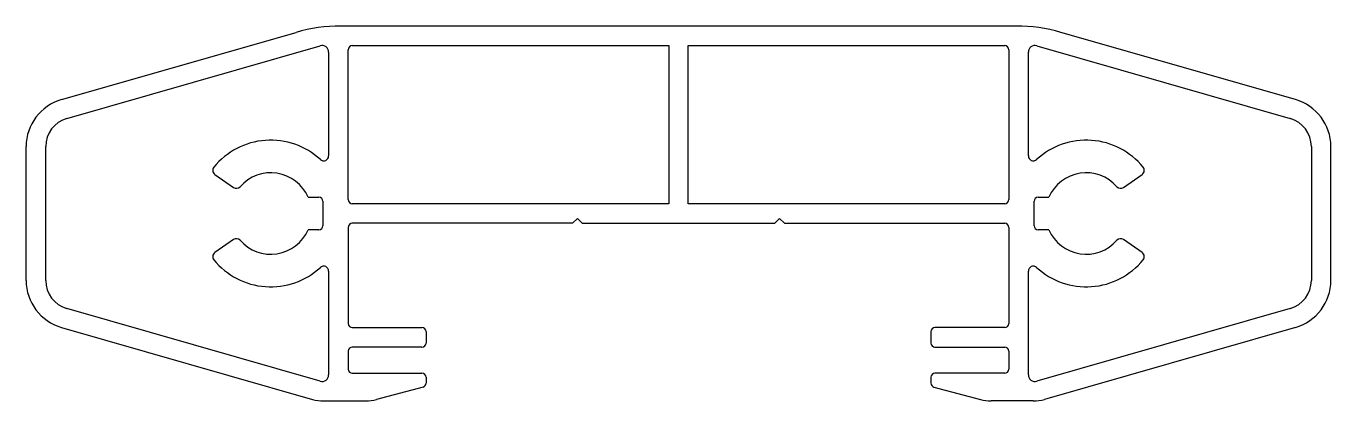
# Model space of a CAD drawing. Extents: x 484.4 to 564.4, y 767.2 to 790.2.
import ezdxf

# ---------------------------------------------------------------- set-up
doc = ezdxf.new("R2010")
doc.units = 0
doc.layers.get('0').update_dxf_attribs({"linetype": 'CONTINUOUS'})

msp = doc.modelspace()

# ---------------------------------------------------------------- linework, layer by layer
for p, q in [((486.559, 785.681), (500.935, 789.803)), ((545.08, 790.191), (503.691, 790.191)), ((562.213, 785.681), (547.837, 789.803)), ((486.89, 784.528), (502.426, 788.983)), ((504.386, 788.991), (523.786, 788.991)), ((523.786, 788.991), (523.786, 779.291)), ((524.986, 779.291), (524.986, 788.991)), ((524.986, 788.991), (544.386, 788.991)), ((546.346, 788.983), (561.882, 784.528)), ((502.936, 788.598), (502.936, 782.223)), ((504.136, 779.541), (504.136, 788.741)), ((544.636, 788.741), (544.636, 779.541)), ((545.836, 782.223), (545.836, 788.598)), ((484.386, 774.584), (484.386, 782.797)), ((485.586, 774.584), (485.586, 782.797)), ((563.186, 782.797), (563.186, 774.584)), ((564.386, 774.584), (564.386, 782.797)), ((495.954, 781.094), (497.105, 780.288)), ((551.666, 780.288), (552.817, 781.094)), ((501.677, 779.691), (502.336, 779.691)), ((502.586, 779.441), (502.586, 777.941)), ((523.786, 779.291), (504.386, 779.291)), ((544.386, 779.291), (524.986, 779.291)), ((546.186, 777.941), (546.186, 779.441)), ((546.436, 779.691), (547.095, 779.691)), ((502.336, 777.691), (501.677, 777.691)), ((504.136, 777.841), (504.136, 771.941)), ((517.886, 778.091), (504.386, 778.091)), ((518.186, 778.391), (517.886, 778.091)), ((518.486, 778.091), (518.186, 778.391)), ((518.486, 778.091), (530.286, 778.091)), ((530.286, 778.091), (530.586, 778.391)), ((530.586, 778.391), (530.886, 778.091)), ((530.886, 778.091), (544.386, 778.091)), ((544.636, 777.841), (544.636, 771.941)), ((547.095, 777.691), (546.436, 777.691)), ((497.105, 777.094), (495.954, 776.288)), ((552.817, 776.288), (551.666, 777.094)), ((502.936, 775.158), (502.936, 768.784)), ((545.836, 768.784), (545.836, 775.158)), ((502.426, 768.399), (486.89, 772.854)), ((561.882, 772.854), (546.346, 768.399)), ((486.559, 771.7), (501.948, 767.288)), ((504.386, 771.691), (508.659, 771.691)), ((508.909, 771.441), (508.909, 770.741)), ((539.862, 771.441), (539.862, 770.741)), ((544.386, 771.691), (540.112, 771.691)), ((562.213, 771.7), (546.824, 767.288)), ((508.659, 770.491), (504.386, 770.491)), ((540.112, 770.491), (544.386, 770.491)), ((504.136, 770.241), (504.136, 769.141)), ((544.636, 770.241), (544.636, 769.141)), ((504.386, 768.891), (508.659, 768.891)), ((544.386, 768.891), (540.112, 768.891)), ((508.724, 768.041), (505.869, 767.276)), ((508.909, 768.641), (508.909, 768.283)), ((539.862, 768.641), (539.862, 768.283)), ((540.048, 768.041), (542.903, 767.276)), ((502.637, 767.191), (505.222, 767.191)), ((546.134, 767.191), (543.55, 767.191))]:
    msp.add_line(p, q)
for centre, radius, start, end in [((503.691, 780.191), 10, 90, 106), ((545.08, 780.191), 10, 74, 90), ((502.536, 788.598), 0.4, 0, 106), ((504.386, 788.741), 0.25, 90, 180), ((544.386, 788.741), 0.25, 0, 90), ((546.236, 788.598), 0.4, 74, 180), ((487.386, 782.797), 3, 106, 180), ((561.386, 782.797), 3, 0, 74), ((487.386, 782.797), 1.8, 106, 180), ((561.386, 782.797), 1.8, 0, 74), ((499.386, 778.691), 4.5, 47.38386, 140.90396), ((549.386, 778.691), 4.5, 39.09604, 132.61614), ((502.636, 782.223), 0.3, 227.38386, 0), ((546.136, 782.223), 0.3, 180, 312.61614), ((496.126, 781.339), 0.3, 140.90396, 235), ((499.386, 778.691), 2.5, 23.57818, 138.84936), ((549.386, 778.691), 2.5, 41.15064, 156.42182), ((552.645, 781.339), 0.3, 305, 39.09604), ((497.277, 780.533), 0.3, 235, 318.84936), ((551.494, 780.533), 0.3, 221.15064, 305), ((502.336, 779.441), 0.25, 0, 90), ((504.386, 779.541), 0.25, 180, 270), ((544.386, 779.541), 0.25, 270, 0), ((546.436, 779.441), 0.25, 90, 180), ((499.386, 778.691), 2.5, 221.15064, 336.42182), ((502.336, 777.941), 0.25, 270, 0), ((504.386, 777.841), 0.25, 90, 180), ((544.386, 777.841), 0.25, 0, 90), ((546.436, 777.941), 0.25, 180, 270), ((549.386, 778.691), 2.5, 203.57818, 318.84936), ((497.277, 776.848), 0.3, 41.15064, 125), ((551.494, 776.848), 0.3, 55, 138.84936), ((496.126, 776.042), 0.3, 125, 219.09604), ((552.645, 776.042), 0.3, 320.90396, 55), ((499.386, 778.691), 4.5, 219.09604, 312.61614), ((502.636, 775.158), 0.3, 0, 132.61614), ((546.136, 775.158), 0.3, 47.38386, 180), ((549.386, 778.691), 4.5, 227.38386, 320.90396), ((487.386, 774.584), 3, 180, 254), ((487.386, 774.584), 1.8, 180, 254), ((561.386, 774.584), 1.8, 286, 0), ((561.386, 774.584), 3, 286, 0), ((504.386, 771.941), 0.25, 180, 270), ((508.659, 771.441), 0.25, 0, 90), ((540.112, 771.441), 0.25, 90, 180), ((544.386, 771.941), 0.25, 270, 0), ((504.386, 770.241), 0.25, 90, 180), ((508.659, 770.741), 0.25, 270, 0), ((540.112, 770.741), 0.25, 180, 270), ((544.386, 770.241), 0.25, 0, 90), ((504.386, 769.141), 0.25, 180, 270), ((508.659, 768.641), 0.25, 0, 90), ((540.112, 768.641), 0.25, 90, 180), ((544.386, 769.141), 0.25, 270, 0), ((502.536, 768.784), 0.4, 254, 0), ((508.659, 768.283), 0.25, 285, 0), ((540.112, 768.283), 0.25, 180, 255), ((546.236, 768.784), 0.4, 180, 286), ((502.637, 769.691), 2.5, 254, 270), ((505.222, 769.691), 2.5, 270, 285), ((543.55, 769.691), 2.5, 255, 270), ((546.134, 769.691), 2.5, 270, 286)]:
    msp.add_arc(centre, radius, start, end)

doc.saveas('drawing.dxf')
